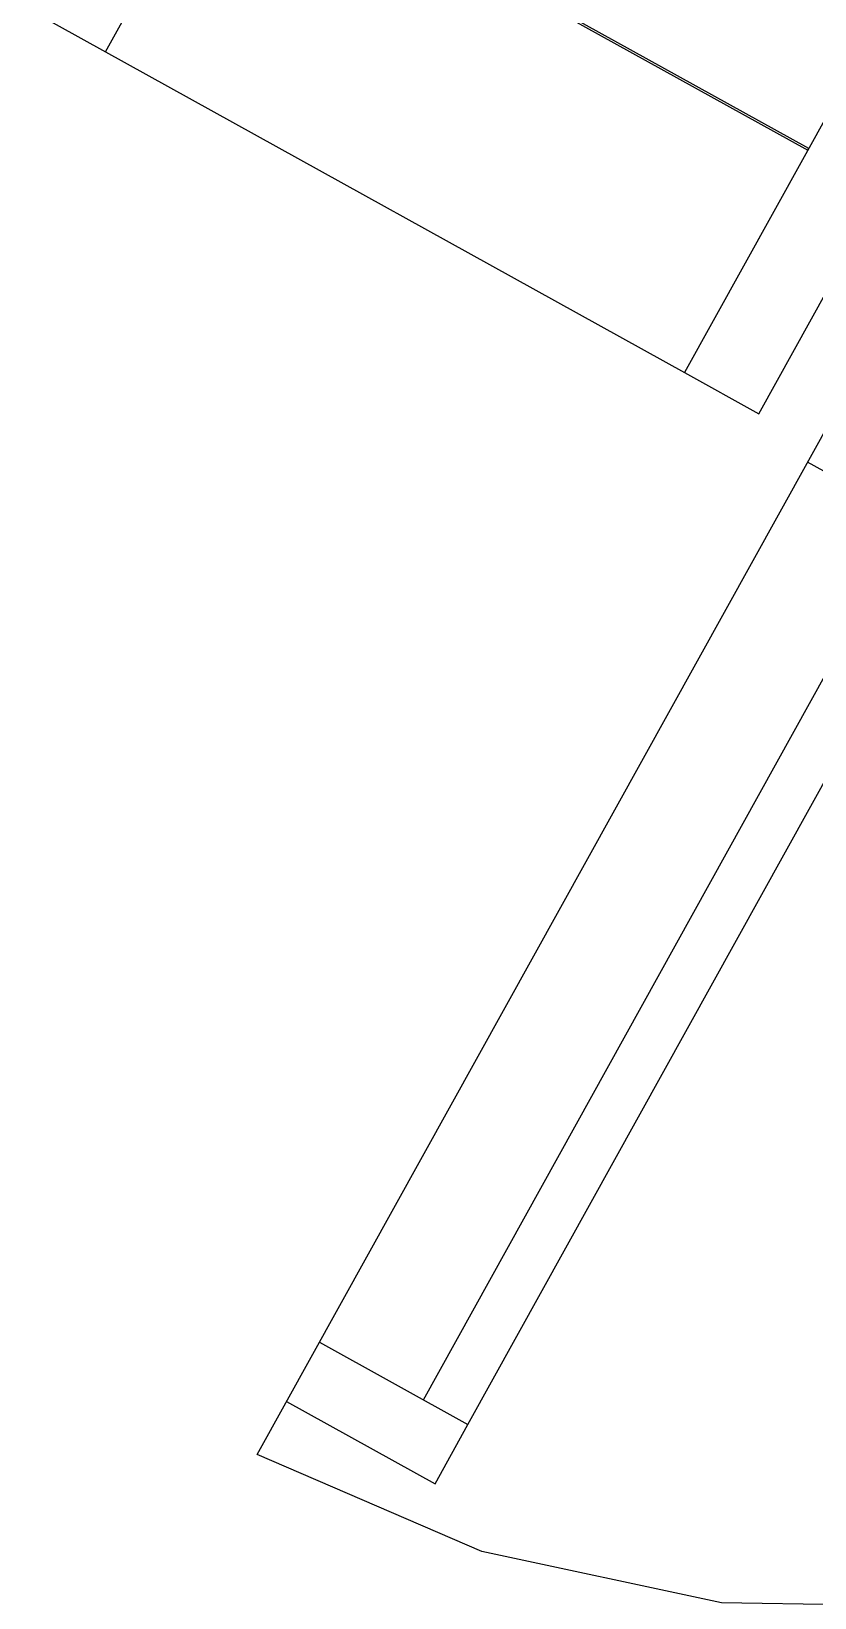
# Model space of a CAD drawing. Header units: metres. Extents: x 2.5 to 42.6, y 0.9 to 31.9.
# Drawn here: x 26.098 to 26.2797, y 11.3069 to 11.6705 of the extents above; entities that cross this region are included whole.
import ezdxf

# ---------------------------------------------------------------- set-up
doc = ezdxf.new("R2010")
doc.units = ezdxf.units.M
doc.layers.add('ARREDI', color=9, linetype='Continuous')
doc.layers.add('PARETI_STRUTTURE', color=7, linetype='Continuous')

msp = doc.modelspace()

# ---------------------------------------------------------------- linework, layer by layer
at = {"layer": 'ARREDI'}
msp.add_lwpolyline([(26.27838, 11.64332), (26.14408, 11.71777), (26.14388, 11.71742), (26.27819, 11.64298)], close=True, dxfattribs=at)
at = {"layer": 'PARETI_STRUTTURE'}
for points in [[(26.16297, 11.75186), (26.14575, 11.7614), (26.09803, 11.6753), (26.11525, 11.66576)], [(26.3145, 11.66787), (26.29728, 11.67741), (26.24955, 11.59132), (26.26678, 11.58177)]]:
    msp.add_lwpolyline(points, close=True, dxfattribs=at)
for points in [[(26.11525, 11.66576), (26.24956, 11.59132)], [(26.27732, 11.64141), (26.24956, 11.59132)], [(26.15041, 11.34016), (26.2909, 11.59361)], [(26.31255, 11.55146), (26.2781, 11.57054)], [(26.18898, 11.35288), (26.30221, 11.55718)], [(26.16486, 11.36623), (26.19931, 11.34715), (26.31254, 11.55145)], [(26.65733, 11.05919), (26.61058, 11.09147), (26.57104, 11.13225), (26.54019, 11.17995), (26.51926, 11.23276), (26.50903, 11.28865), (26.50989, 11.34544), (26.52182, 11.40098), (26.54436, 11.45313), (26.51208, 11.40638), (26.4713, 11.36683), (26.4236, 11.336), (26.37079, 11.31505), (26.3149, 11.30483), (26.2581, 11.30569), (26.20255, 11.31762), (26.15042, 11.34016)], [(26.15724, 11.35246), (26.19168, 11.33338)], [(26.19167, 11.33337), (26.19931, 11.34715)]]:
    msp.add_lwpolyline(points, dxfattribs=at)

doc.saveas('drawing.dxf')
